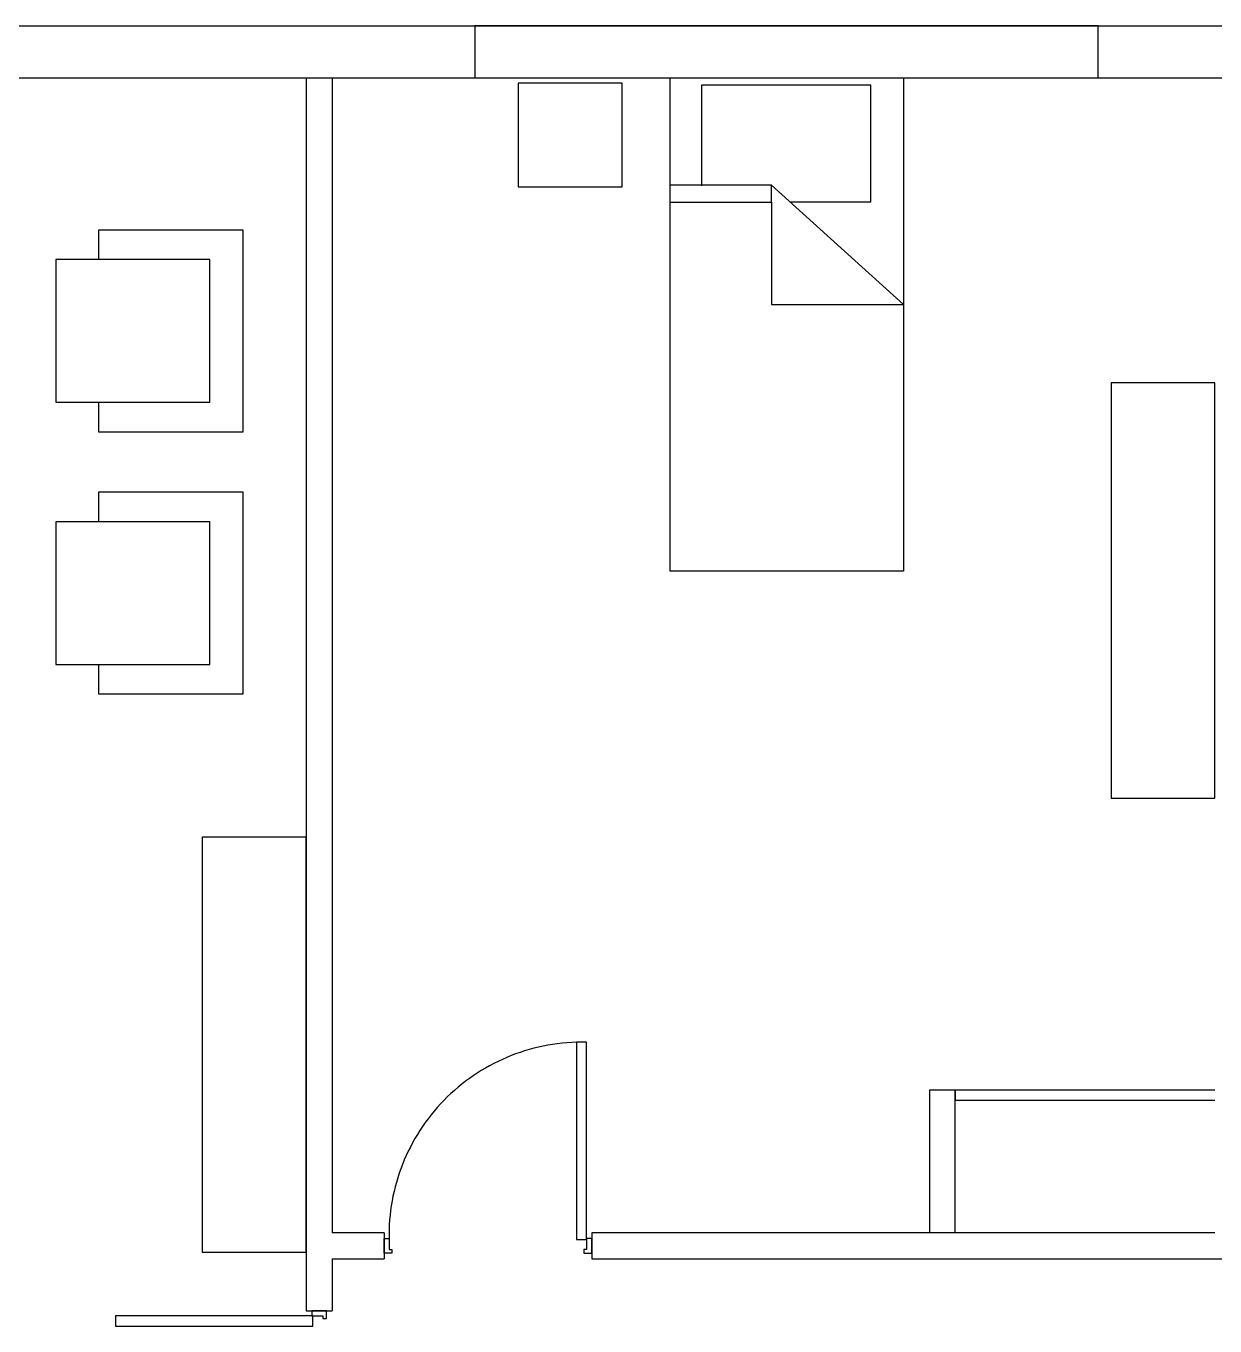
# Model space of a CAD drawing. Header units: centimetres. Extents: x 31418 to 49849, y -3781 to 3852.
# Drawn here: x 31870 to 32328, y 769 to 1270 of the extents above; entities that cross this region are included whole.
import ezdxf

# ---------------------------------------------------------------- set-up
doc = ezdxf.new("R2010")
doc.units = ezdxf.units.CM
doc.header["$LTSCALE"] = 100
doc.header["$MEASUREMENT"] = 0
doc.linetypes.add('ACAD_ISO03W100', pattern=[30, 12, -18])
for name, color, linetype in [('Muebles', 11, 'Continuous'), ('MUROS', 5, 'Continuous'), ('PUERTA', 1, 'Continuous'), ('Puertas', 1, 'Continuous'), ('TABIQUE', 3, 'Continuous')]:
    doc.layers.add(name, color=color, linetype=linetype)

# ---------------------------------------------------------------- blocks, each defined once
blk = doc.blocks.new('Sillon')
at = {"layer": 'Muebles'}
for points in [[(30571.13, 511.97), (30571.13, 567.4)], [(30571.13, 567.4), (30649.13, 567.4)], [(30649.13, 567.4), (30649.13, 511.97)], [(30637.63, 554.68), (30582.63, 554.68)], [(30582.63, 554.68), (30582.63, 495.4)], [(30637.63, 495.4), (30637.63, 554.68)], [(30582.63, 511.97), (30571.13, 511.97)], [(30649.13, 511.97), (30637.63, 511.97)], [(30582.63, 495.4), (30637.63, 495.4)]]:
    blk.add_lwpolyline(points, dxfattribs=at)
blk = doc.blocks.new('cama')
at = {"layer": 'Muebles'}
for points in [[(29974.86, 1051.81), (30064.86, 1051.81)], [(29974.86, 1051.81), (29974.86, 861.81)], [(29987.08, 1049.06), (29987.08, 1010.29)], [(30052.35, 1049.06), (29987.08, 1049.06)], [(30052.35, 1004.08), (30052.35, 1049.06)], [(30064.86, 1051.81), (30064.86, 861.81)], [(30014.04, 1010.5), (29974.86, 1010.5)], [(30014.04, 1003.92), (30014.04, 1010.5)], [(30064.86, 964.52), (30014.04, 1010.5)], [(29974.86, 1003.92), (30014.04, 1003.92)], [(30014.04, 1003.92), (30014.04, 964.52)], [(30021.13, 1004.08), (30052.35, 1004.08)], [(30014.04, 964.52), (30064.86, 964.52)], [(30064.86, 861.81), (29974.86, 861.81)]]:
    blk.add_lwpolyline(points, dxfattribs=at)

msp = doc.modelspace()

# ---------------------------------------------------------------- linework, layer by layer
at = {"linetype": 'ACAD_ISO03W100', "ltscale": 5}
msp.add_arc((32084.42, 803.93), 74.38, 91.6754, 182.6349, dxfattribs=at)
at = {"layer": 'Muebles'}
for p, q in [((32043.12, 1269.81), (32043.12, 1249.81)), ((32283.12, 1269.81), (32043.12, 1269.81)), ((32283.12, 1249.81), (32283.12, 1269.81)), ((32043.12, 1249.81), (32283.12, 1249.81))]:
    msp.add_line(p, q, dxfattribs=at)
msp.add_lwpolyline([(32059.82, 1247.81), (32059.82, 1207.81), (32099.82, 1207.81), (32099.82, 1247.81)], close=True, dxfattribs=at)
for points in [[(32328.12, 1132.31), (32288.12, 1132.31), (32288.12, 972.31), (32328.12, 972.31), (32328.12, 1132.31)], [(31978.12, 957.32), (31938.12, 957.32), (31938.12, 797.32), (31978.12, 797.32), (31978.12, 957.32)]]:
    msp.add_lwpolyline(points, dxfattribs=at)
at = {"layer": 'MUROS', "color": 5}
msp.add_line((31418.12, 1269.81), (33113.12, 1269.81), dxfattribs=at)
at = {"layer": 'MUROS'}
for p, q in [((31438.12, 1249.81), (31988.12, 1249.81)), ((31988.12, 1249.81), (32338.12, 1249.81))]:
    msp.add_line(p, q, dxfattribs=at)
at = {"layer": 'MUROS', "color": 3}
for p, q in [((31988.12, 1249.81), (31988.12, 804.81)), ((31988.12, 794.81), (32008.12, 794.81)), ((31988.12, 794.81), (31988.12, 774.81)), ((32088.12, 794.81), (32358.12, 794.81))]:
    msp.add_line(p, q, dxfattribs=at)
at = {"layer": 'PUERTA'}
for points in [[(32082.24, 878.28), (32082.24, 802.28), (32086.12, 802.28), (32086.12, 878.28)], [(32011.12, 797), (32008.12, 797), (32008.12, 802.62), (32010.12, 802.62), (32010.12, 798.4), (32011.12, 798.4)], [(32085.12, 797), (32088.12, 797), (32088.12, 802.62), (32086.12, 802.62), (32086.12, 798.4), (32085.12, 798.4)], [(31904.65, 768.93), (31980.65, 768.93), (31980.65, 772.81), (31904.65, 772.81)], [(31985.93, 771.81), (31985.93, 774.81), (31980.31, 774.81), (31980.31, 772.81), (31984.53, 772.81), (31984.53, 771.81)]]:
    msp.add_lwpolyline(points, close=True, dxfattribs=at)
at = {"layer": 'Puertas'}
for p, q in [((32328.12, 859.81), (32228.12, 859.81)), ((32228.12, 859.81), (32228.12, 855.81)), ((32328.12, 855.81), (32228.12, 855.81))]:
    msp.add_line(p, q, dxfattribs=at)
at = {"layer": 'TABIQUE'}
for p, q in [((31978.12, 1249.81), (31978.12, 774.81)), ((32228.12, 859.81), (32218.12, 859.81)), ((32218.12, 859.81), (32218.12, 804.81)), ((32228.12, 804.81), (32228.12, 859.81)), ((32008.12, 804.81), (31988.12, 804.81)), ((32008.12, 804.81), (32008.12, 794.81)), ((32088.12, 804.81), (32088.12, 794.81)), ((32228.27, 804.81), (32088.12, 804.81)), ((32328.12, 804.81), (32228.27, 804.81)), ((31978.12, 774.81), (31988.12, 774.81))]:
    msp.add_line(p, q, dxfattribs=at)

# ---------------------------------------------------------------- block references
at = {"layer": 'Muebles'}
msp.add_blockref('cama', (2143.26, 198), dxfattribs=at)
at = {"layer": 'Muebles', "rotation": 270}
for p in [(31386.29, 31762.45), (31386.29, 31661.45)]:
    msp.add_blockref('Sillon', p, dxfattribs=at)

doc.saveas('drawing.dxf')
